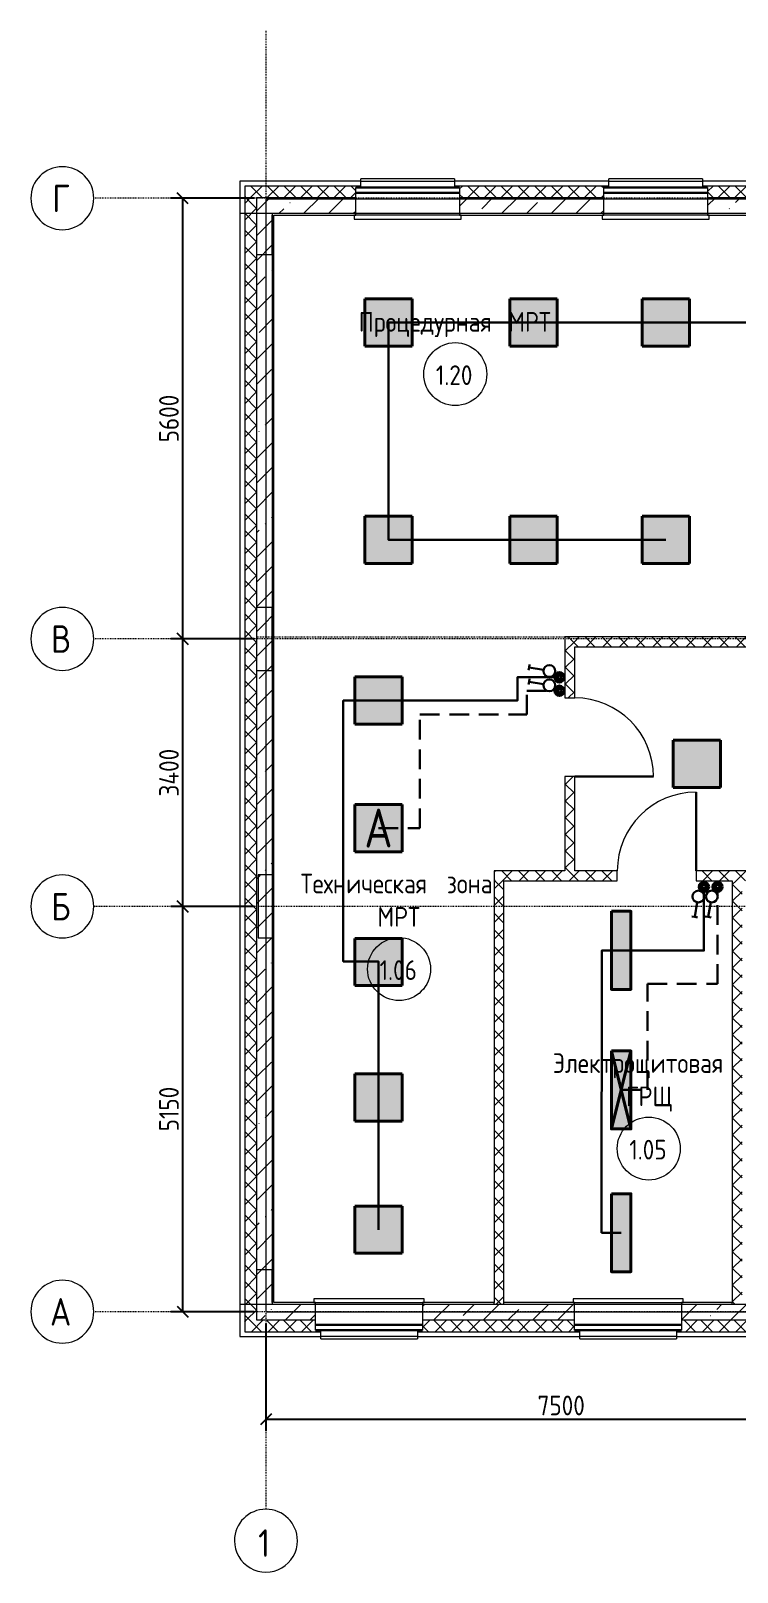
# Model space of a CAD drawing. Header units: millimetres. Extents: x -174154 to -170572, y -111302 to -109817.
# Drawn here: x -174153.5 to -174063.8, y -110327.1 to -110131.2 of the extents above; entities that cross this region are included whole.
import ezdxf

# ---------------------------------------------------------------- set-up
doc = ezdxf.new("R2010")
doc.units = ezdxf.units.MM
for name, pattern in [('ACAD_ISO02W100', [15, 12, -3]), ('ADSK_Линия сетки', [21, 12, -3, 3, -3]), ('ADSK_Штрих_ш3 п1_5', [4.5, 3, -1.5]), ('штриховая', [0.75, 0.5, -0.25])]:
    doc.linetypes.add(name, pattern=pattern)
doc.layers.get('Defpoints').update_dxf_attribs({"color": 70})
for name, color, linetype, lineweight in [('!FRLS', 20, 'штриховая', 30), ('!LS', 3, 'Continuous', 30), ('!Освещение', 190, 'Continuous', 40), ('!Подложка', 252, 'ACAD_ISO02W100', 25), ('Двери', 7, 'Continuous', 18), ('Колонны', 7, 'Continuous', 18), ('Марки помещений', 7, 'Continuous', 18), ('Окна', 7, 'Continuous', 18), ('Оси', 7, 'Continuous', 9), ('Остекление', 7, 'Continuous', 30), ('Отлив', 7, 'Continuous', 18), ('Панель', 7, 'Continuous', 18), ('Перекрытия', 7, 'Continuous', 18), ('Подоконник_Верхний брус', 7, 'Continuous', 18), ('Размеры', 7, 'Continuous', 9), ('Стены', 7, 'Continuous', 18), ('Стены разрез', 7, 'Continuous', 40), ('Стены штриховка', 7, 'Continuous', 18), ('Электрика', 7, 'Continuous', 40)]:
    doc.layers.add(name, color=color, linetype=linetype, lineweight=lineweight)
doc.layers.add('!Выключатели', color=200, linetype='Continuous')
doc.layers.add('_Разделитель помещений_', color=4, linetype='ADSK_Штрих_ш3 п1_5', lineweight=40, true_color=0x00ffff)
doc.styles.add('GOST Common', font='GOST Common.ttf', dxfattribs={"width": 0.9, "height": 250})
doc.styles.add('GOST Common_1', font='GOST Common.ttf', dxfattribs={"width": 0.9, "height": 350})
doc.styles.get("Standard").update_dxf_attribs({"font": 'GOST_A.TTF'})
doc.dimstyles.new('ADSK_Проверочный', dxfattribs={"dimscale": 304.8, "dimtxt": 251.428749, "dimasz": 0.463911, "dimexe": 0.492126, "dimexo": 0.492126, "dimgap": 0.164042, "dimtad": 1, "dimdec": 0, "dimdsep": 46, "dimtxsty": 'GOST Common', "dimblk1": 'OBLIQUE', "dimblk2": 'OBLIQUE', "dimsah": 1, "dimcen": 0.09, "dimazin": 0, "dimtfac": 1, "dimtdec": 4, "dimtix": 1, "dimtmove": 0, "dimatfit": 3, "dimfxl": 1, "dimtvp": 1, "dimtolj": 1, "dimtzin": 0, "dimarcsym": 2})
pattern_1 = [(45, (30280, 12305), (-106.066, 106.066), []), (135, (30280, 12305), (-106.066, -106.066), [])]
pattern_2 = [(45, (30280, 12305), (-314.309, 314.309), []), (45, (30594.3, 12305), (-314.309, 314.309), [555.625, -111.125, 3.353, -107.772])]
pattern_3 = [(45, (30280, 12305), (-314.309, 314.309), []), (45, (30594.3, 12305), (-314.309, 314.309), [222.25, -111.125])]

# ---------------------------------------------------------------- blocks, each defined once
blk = doc.blocks.new('*U225')
at = {"layer": 'Электрика', "true_color": 0xffffff}
h = blk.add_hatch(color=7, dxfattribs=at)
h.dxf.hatch_style = 1
h.paths.add_polyline_path([(3.025, 3.025), (3.025, -3.025), (-3.025, -3.025), (-3.025, 3.025)])
at = {"layer": 'Электрика', "color": 5}
for p, q in [((-3.025, -3.025), (-3.025, 3.025)), ((-3.025, 3.025), (3.025, 3.025)), ((3.025, 3.025), (3.025, -3.025)), ((-3.025, -3.025), (3.025, -3.025))]:
    blk.add_line(p, q, dxfattribs=at)
blk = doc.blocks.new('*U229')
at = {"layer": 'Электрика', "true_color": 0xffffff}
h = blk.add_hatch(color=7, dxfattribs=at)
h.dxf.hatch_style = 1
h.paths.add_polyline_path([(3.025, 3.025), (3.025, -3.025), (-3.025, -3.025), (-3.025, 3.025)])
at = {"layer": 'Электрика', "color": 1}
for p, q in [((-3.025, -3.025), (-3.025, 3.025)), ((-3.025, 3.025), (3.025, 3.025)), ((3.025, 3.025), (3.025, -3.025)), ((-3.025, -3.025), (3.025, -3.025))]:
    blk.add_line(p, q, dxfattribs=at)
at = {"layer": 'Электрика', "color": 1, "insert": (0, 0), "char_height": 5, "width": 6.05, "attachment_point": 5}
blk.add_mtext('А', dxfattribs=at)
blk = doc.blocks.new('*U237')
at = {"layer": 'Электрика', "lineweight": 60, "ltscale": 5, "true_color": 0xffffff}
h = blk.add_hatch(color=7, dxfattribs=at)
h.dxf.hatch_style = 1
h.paths.add_polyline_path([(-1.25, 5), (-1.25, -5), (1.25, -5), (1.25, 5)])
at = {"layer": 'Электрика', "color": 5}
blk.add_lwpolyline([(-1.25, 5), (-1.25, -5), (1.25, -5), (1.25, 5)], close=True, dxfattribs=at)
blk = doc.blocks.new('*U238')
at = {"layer": 'Электрика', "lineweight": 60, "ltscale": 5, "true_color": 0xffffff}
h = blk.add_hatch(color=7, dxfattribs=at)
h.dxf.hatch_style = 1
h.paths.add_polyline_path([(-1.25, 5), (-1.25, -5), (1.25, -5), (1.25, 5)])
at = {"layer": 'Электрика', "color": 1}
for p, q in [((-1.25, 5), (1.25, -5)), ((1.25, 5), (-1.25, -5))]:
    blk.add_line(p, q, dxfattribs=at)
blk.add_lwpolyline([(-1.25, 5), (-1.25, -5), (1.25, -5), (1.25, 5)], close=True, dxfattribs=at)
blk = doc.blocks.new('*U245')
at = {"color": 0, "linetype": 'ByBlock', "lineweight": -2}
for points in [[(0.34, -0.94), (1.2, -3.29)], [(0.73, -3.46), (1.2, -3.29)], [(1.2, -3.29), (1.67, -3.12)]]:
    blk.add_lwpolyline(points, dxfattribs=at)
blk.add_circle((0, 0), 1, dxfattribs=at)
blk = doc.blocks.new('AC_Дверь_Однопольная_ДеревяннаяНаружная_ГОСТ24698-81 - 960х2080h ГЛ-799321-В_АР_ПЭ_01 Этаж')
at = {"layer": 'Панель', "lineweight": 30}
blk.add_line((500, 62.5), (500, 1062.5), dxfattribs=at)
at = {"layer": 'Панель'}
blk.add_arc((500, 62.5), 1000, 90, 180, dxfattribs=at)
blk = doc.blocks.new('AC_Дверь_Однопольная_ДеревяннаяНаружная_ГОСТ24698-81 - 960х2080h ГЛ-799317-В_АР_ПЭ_01 Этаж')
at = {"layer": 'Панель', "lineweight": 30}
blk.add_line((500, 62.5), (500, 1062.5), dxfattribs=at)
at = {"layer": 'Панель'}
blk.add_arc((500, 62.5), 1000, 90, 180, dxfattribs=at)
blk = doc.blocks.new('B2B_Окно_1створка - 1320х1460h-729009-В_АР_ПЭ_01 Этаж')
at = {"layer": 'Остекление'}
for p, q in [((-680, 135), (680, 135)), ((-680, 65), (680, 65))]:
    blk.add_line(p, q, dxfattribs=at)
blk = doc.blocks.new('В2В_Подоконник_ПВХ - ПВХ-717279-В_АР_ПЭ_01 Этаж')
at = {"layer": 'Подоконник_Верхний брус'}
for p, q in [((-680, -280), (-680, 0)), ((-680, 0), (680, 0)), ((680, 0), (680, -280)), ((-680, -280), (-700, -280)), ((-700, -280), (-700, -330)), ((-700, -330), (700, -330)), ((700, -280), (680, -280)), ((700, -330), (700, -280))]:
    blk.add_line(p, q, dxfattribs=at)
blk = doc.blocks.new('B2B_Отлив - Отлив_металлический-717280-В_АР_ПЭ_01 Этаж')
at = {"layer": 'Отлив'}
for p, q in [((-615, 1), (-615, 110)), ((615, 110), (-615, 110)), ((-615, 0), (-615, 1)), ((-615, 1), (615, 1)), ((-615, 1), (615, 1)), ((-615, 0), (615, 0)), ((615, 110), (615, 1)), ((615, 1), (615, 0))]:
    blk.add_line(p, q, dxfattribs=at)
blk = doc.blocks.new('B2B_Окно_1створка - 1280х2060h-715729-В_АР_ПЭ_01 Этаж')
at = {"layer": 'Остекление'}
for p, q in [((-660, 135), (660, 135)), ((-660, 70), (660, 70))]:
    blk.add_line(p, q, dxfattribs=at)
blk = doc.blocks.new('В2В_Подоконник_ПВХ - ПВХ-666027-В_АР_ПЭ_01 Этаж')
at = {"layer": 'Подоконник_Верхний брус'}
for p, q in [((-660, -285), (-660, 0)), ((-660, 0), (660, 0)), ((660, 0), (660, -285)), ((-660, -285), (-680, -285)), ((-680, -285), (-680, -335)), ((-680, -335), (680, -335)), ((680, -285), (660, -285)), ((680, -335), (680, -285))]:
    blk.add_line(p, q, dxfattribs=at)
blk = doc.blocks.new('B2B_Отлив - Отлив_металлический-622779-В_АР_ПЭ_01 Этаж')
at = {"layer": 'Отлив'}
for p, q in [((-595, 1), (-595, 110)), ((595, 110), (-595, 110)), ((-595, 0), (-595, 1)), ((-595, 1), (595, 1)), ((-595, 1), (595, 1)), ((-595, 0), (595, 0)), ((595, 110), (595, 1)), ((595, 1), (595, 0))]:
    blk.add_line(p, q, dxfattribs=at)
blk = doc.blocks.new('Ось сетки - D8-4846-В_АР_ПЭ_01 Этаж')
at = {"layer": 'Оси', "lineweight": 18}
for start, end in [(360, 180), (180, 360)]:
    blk.add_arc((0, 0), 4, start, end, dxfattribs=at)
blk = doc.blocks.new('ADSK_Марка_Помещение_2_ГОСТ21-501-2011 - Имя и Категория-86712-В_АР_ПЭ_01 Этаж')
at = {"layer": 'Марки помещений'}
blk.add_circle((0, 0), 4, dxfattribs=at)
blk = doc.blocks.new('_Oblique')
at = {"color": 0, "linetype": 'ByBlock', "lineweight": -2}
blk.add_line((-0.5, -0.5), (0.5, 0.5), dxfattribs=at)
blk = doc.blocks.new('*D484')
at = {"layer": 'Defpoints', "color": 0, "transparency": 16777216}
for p in [(330, 315), (7830, 315), (7830, -1052)]:
    blk.add_point(p, dxfattribs=at)
at = {"layer": 'Размеры', "color": 0, "lineweight": -2, "transparency": 16777216}
for p, q in [((330, 165), (330, -1202)), ((7830, 165), (7830, -1202)), ((330, -1052), (7830, -1052))]:
    blk.add_line(p, q, dxfattribs=at)
at = {"layer": 'Размеры', "color": 0, "lineweight": -2, "transparency": 16777216, "xscale": 141.4, "yscale": 141.4, "zscale": 141.4, "rotation": 180}
blk.add_blockref('_Oblique', (330, -1052), dxfattribs=at)
at = {"layer": 'Размеры', "color": 0, "lineweight": -2, "transparency": 16777216, "xscale": 141.4, "yscale": 141.4, "zscale": 141.4}
blk.add_blockref('_Oblique', (7830, -1052), dxfattribs=at)
at = {"layer": 'Размеры', "color": 0, "transparency": 16777216, "insert": (4080, -877), "char_height": 250, "width": 756.84, "attachment_point": 5, "style": 'GOST Common'}
blk.add_mtext('\\A1;7500', dxfattribs=at)
blk = doc.blocks.new('*D487')
at = {"layer": 'Defpoints', "color": 0, "transparency": 16777216}
for p in [(-727, 5465), (330, 5465), (330, 315)]:
    blk.add_point(p, dxfattribs=at)
at = {"layer": 'Размеры', "color": 0, "lineweight": -2, "transparency": 16777216}
for p, q in [((180, 5465), (-877, 5465)), ((-727, 315), (-727, 5465)), ((180, 315), (-877, 315))]:
    blk.add_line(p, q, dxfattribs=at)
at = {"layer": 'Размеры', "color": 0, "lineweight": -2, "transparency": 16777216, "xscale": 141.4, "yscale": 141.4, "zscale": 141.4}
for p, rotation in [((-727, 5465), 90), ((-727, 315), 270)]:
    blk.add_blockref('_Oblique', p, dxfattribs=dict(at, rotation=rotation))
at = {"layer": 'Размеры', "color": 0, "transparency": 16777216, "insert": (-902, 2890), "char_height": 250, "width": 700.59, "attachment_point": 5, "rotation": 90, "style": 'GOST Common'}
blk.add_mtext('\\A1;5150', dxfattribs=at)
blk = doc.blocks.new('*D491')
at = {"layer": 'Defpoints', "color": 0, "transparency": 16777216}
for p in [(-727, 8865), (330, 8865), (0, 5465)]:
    blk.add_point(p, dxfattribs=at)
at = {"layer": 'Размеры', "color": 0, "lineweight": -2, "transparency": 16777216}
for p, q in [((180, 8865), (-877, 8865)), ((-727, 5465), (-727, 8865)), ((-150, 5465), (-877, 5465))]:
    blk.add_line(p, q, dxfattribs=at)
at = {"layer": 'Размеры', "color": 0, "lineweight": -2, "transparency": 16777216, "xscale": 141.4, "yscale": 141.4, "zscale": 141.4}
for p, rotation in [((-727, 8865), 90), ((-727, 5465), 270)]:
    blk.add_blockref('_Oblique', p, dxfattribs=dict(at, rotation=rotation))
at = {"layer": 'Размеры', "color": 0, "transparency": 16777216, "insert": (-902, 7165), "char_height": 250, "width": 782.41, "attachment_point": 5, "rotation": 90, "style": 'GOST Common'}
blk.add_mtext('\\A1;3400', dxfattribs=at)
blk = doc.blocks.new('*D492')
at = {"layer": 'Defpoints', "color": 0, "transparency": 16777216}
for p in [(-727, 14465), (330, 14465), (330, 8865)]:
    blk.add_point(p, dxfattribs=at)
at = {"layer": 'Размеры', "color": 0, "lineweight": -2, "transparency": 16777216}
for p, q in [((180, 14465), (-877, 14465)), ((-727, 8865), (-727, 14465)), ((180, 8865), (-877, 8865))]:
    blk.add_line(p, q, dxfattribs=at)
at = {"layer": 'Размеры', "color": 0, "lineweight": -2, "transparency": 16777216, "xscale": 141.4, "yscale": 141.4, "zscale": 141.4}
for p, rotation in [((-727, 14465), 90), ((-727, 8865), 270)]:
    blk.add_blockref('_Oblique', p, dxfattribs=dict(at, rotation=rotation))
at = {"layer": 'Размеры', "color": 0, "transparency": 16777216, "insert": (-902, 11665), "char_height": 250, "width": 756.84, "attachment_point": 5, "rotation": 90, "style": 'GOST Common'}
blk.add_mtext('\\A1;5600', dxfattribs=at)
blk = doc.blocks.new('Расп.кор.')
at = {"layer": 'Электрика', "lineweight": 40}
for radius in [0.605, 0.303]:
    blk.add_circle((0, 0), radius, dxfattribs=at)
blk = doc.blocks.new('A$Cb2ab8b70')
at = {"layer": 'Колонны', "lineweight": 20, "true_color": 0x636466}
h = blk.add_hatch(dxfattribs=at)
h.set_pattern_fill('FP_3', color=251, style=0, pattern_type=2)
h.set_pattern_definition(pattern_3)
h.paths.add_polyline_path([(210, 8465), (410, 8465), (410, 9265), (210, 9265), (210, 9239.7)])
at = {"layer": 'Стены', "lineweight": 20, "true_color": 0x636466}
h = blk.add_hatch(dxfattribs=at)
h.set_pattern_fill('FP_3', color=251, style=0, pattern_type=2)
h.set_pattern_definition(pattern_3)
h.paths.add_polyline_path([(230, 5065), (430, 5065), (430, 5865), (230, 5865)])
at = {"layer": 'Стены разрез', "lineweight": 20, "true_color": 0x636466}
h = blk.add_hatch(dxfattribs=at)
h.set_pattern_fill('FP_1', color=251, style=0, pattern_type=2)
h.set_pattern_definition(pattern_1)
h.paths.add_polyline_path([(14910, 14470), (14910, 14620), (11550, 14620), (11550, 14600), (11615, 14600), (11615, 14470), (14524.8, 14470)])
h.paths.add_polyline_path([(10295, 14470), (10295, 14600), (10360, 14600), (10360, 14620), (5875, 14620), (5875, 14600), (5940, 14600), (5940, 14470), (6854.1, 14470)])
h.paths.add_polyline_path([(4620, 14470), (4620, 14600), (4685, 14600), (4685, 14620), (2725, 14620), (2725, 14600), (2790, 14600), (2790, 14470), (3018.8, 14470)])
h.paths.add_polyline_path([(1470, 14470), (1470, 14600), (1535, 14600), (1535, 14620), (60, 14620), (60, 14470), (210, 14470)])
h = blk.add_hatch(dxfattribs=at)
h.set_pattern_fill('FP_1', color=251, style=0, pattern_type=2)
h.set_pattern_definition(pattern_1)
h.paths.add_polyline_path([(210, 210), (210, 14470), (60, 14470), (60, 210)])
h = blk.add_hatch(dxfattribs=at)
h.set_pattern_fill('FP_4', color=251, style=0, pattern_type=2)
h.set_pattern_definition(pattern_2)
h.paths.add_polyline_path([(14910, 14270), (14910, 14470), (11615, 14470), (11615, 14270), (14524.8, 14270)])
h.paths.add_polyline_path([(10295, 14270), (10295, 14470), (5940, 14470), (5940, 14270), (8380, 14270)])
h.paths.add_polyline_path([(2790, 14270), (4620, 14270), (4620, 14470), (2790, 14470)])
h.paths.add_polyline_path([(410, 14270), (1470, 14270), (1470, 14470), (210, 14470), (210, 14270)])
h = blk.add_hatch(dxfattribs=at)
h.set_pattern_fill('FP_4', color=251, style=0, pattern_type=2)
h.set_pattern_definition(pattern_2)
h.paths.add_polyline_path([(410, 410), (410, 14270), (210, 14270), (210, 410)])
h = blk.add_hatch(dxfattribs=at)
h.set_pattern_fill('FP_1', color=251, style=0, pattern_type=2)
h.set_pattern_definition(pattern_1)
h.paths.add_polyline_path([(4127.5, 5917.5), (4252.5, 5917.5), (4252.5, 7115), (4127.5, 7115)])
h.paths.add_polyline_path([(4252.5, 8115), (4252.5, 8890), (4127.5, 8890), (4127.5, 8115)])
h = blk.add_hatch(dxfattribs=at)
h.set_pattern_fill('FP_1', color=251, style=0, pattern_type=2)
h.set_pattern_definition(pattern_1)
h.paths.add_polyline_path([(14930, 8765), (14930, 8890), (11980, 8890), (11980, 8765), (14524.8, 8765)])
h.paths.add_polyline_path([(9877.5, 8765), (10680, 8765), (10680, 8890), (4252.5, 8890), (4252.5, 8765), (8771.8, 8765)])
h = blk.add_hatch(dxfattribs=at)
h.set_pattern_fill('FP_1', color=251, style=0, pattern_type=2)
h.set_pattern_definition(pattern_1)
h.paths.add_polyline_path([(14930, 5792.5), (15045, 5792.5), (15045, 5917.5), (14208.7, 5917.5), (14208.7, 5792.5), (14680, 5792.5)])
h.paths.add_polyline_path([(7730, 5792.5), (12208.7, 5792.5), (12208.7, 5917.5), (7437.5, 5917.5), (7437.5, 5792.5)])
h.paths.add_polyline_path([(4792.5, 5792.5), (4792.5, 5917.5), (3227.5, 5917.5), (3227.5, 5792.5), (3352.5, 5792.5)])
h.paths.add_polyline_path([(6437.5, 5792.5), (6437.5, 5917.5), (5792.5, 5917.5), (5792.5, 5792.5), (6377.5, 5792.5)])
h = blk.add_hatch(dxfattribs=at)
h.set_pattern_fill('FP_1', color=251, style=0, pattern_type=2)
h.set_pattern_definition(pattern_1)
h.paths.add_polyline_path([(3227.5, 410), (3352.5, 410), (3352.5, 5792.5), (3227.5, 5792.5), (3227.5, 430)])
h = blk.add_hatch(dxfattribs=at)
h.set_pattern_fill('FP_1', color=251, style=0, pattern_type=2)
h.set_pattern_definition(pattern_1)
h.paths.add_polyline_path([(6252.5, 410), (6377.5, 410), (6377.5, 5792.5), (6252.5, 5792.5), (6252.5, 430)])
h = blk.add_hatch(dxfattribs=at)
h.set_pattern_fill('FP_4', color=251, style=0, pattern_type=2)
h.set_pattern_definition(pattern_2)
h.paths.add_polyline_path([(15025, 210), (15025, 410), (10985, 410), (10985, 210), (15004.2, 210)])
h.paths.add_polyline_path([(9625, 210), (9625, 410), (5610, 410), (5610, 210), (6854.1, 210)])
h.paths.add_polyline_path([(2320, 210), (4250, 210), (4250, 410), (2320, 410)])
h.paths.add_polyline_path([(960, 210), (960, 410), (210, 410), (210, 210)])
h = blk.add_hatch(dxfattribs=at)
h.set_pattern_fill('FP_1', color=251, style=0, pattern_type=2)
h.set_pattern_definition(pattern_1)
h.paths.add_polyline_path([(14815, 60), (14875, 60), (14875, 210), (10985, 210), (10985, 80), (10920, 80), (10920, 60), (14524.8, 60)])
h.paths.add_polyline_path([(9690, 60), (9690, 80), (9625, 80), (9625, 210), (5610, 210), (5610, 80), (5545, 80), (5545, 60), (6854.1, 60)])
h.paths.add_polyline_path([(3018.8, 60), (4315, 60), (4315, 80), (4250, 80), (4250, 210), (2320, 210), (2320, 80), (2255, 80), (2255, 60)])
h.paths.add_polyline_path([(60, 60), (1025, 60), (1025, 80), (960, 80), (960, 210), (60, 210)])
at = {"layer": '_Разделитель помещений_', "color": 251, "lineweight": 20, "true_color": 0x636466}
blk.add_line((215, 8890), (4190, 8890), dxfattribs=at)
at = {"layer": 'Колонны', "color": 251, "lineweight": 20, "true_color": 0x636466}
for p, q in [((410, 9265), (210, 9265)), ((210, 9265), (210, 8465)), ((410, 8465), (410, 9265)), ((210, 8465), (410, 8465))]:
    blk.add_line(p, q, dxfattribs=at)
at = {"layer": 'Оси', "linetype": 'ADSK_Линия сетки'}
for p, q in [((330, 16592.9), (330, -2195)), ((32780, 14465), (-1856.4, 14465)), ((32780, 8865), (-1856.4, 8865)), ((32579.7, 5465), (-1856.4, 5465)), ((32780, 315), (-1856.4, 315))]:
    blk.add_line(p, q, dxfattribs=at)
at = {"layer": 'Перекрытия', "color": 251, "lineweight": 20, "true_color": 0x636466}
for p, q in [((30230, 14455), (330, 14455)), ((330, 14455), (330, 315)), ((330, 315), (30230, 315))]:
    blk.add_line(p, q, dxfattribs=at)
at = {"layer": 'Стены', "color": 251, "lineweight": 20, "true_color": 0x636466}
for p, q in [((1535, 14680), (2725, 14680)), ((4685, 14680), (5875, 14680)), ((14910, 14270), (0, 14270)), ((2790, 14250), (1470, 14250)), ((5940, 14250), (4620, 14250)), ((0, 410), (30110, 410)), ((960, 430), (2320, 430)), ((4250, 430), (5610, 430)), ((2255, 0), (1025, 0)), ((5545, 0), (4315, 0))]:
    blk.add_line(p, q, dxfattribs=at)
at = {"layer": 'Стены разрез', "color": 251, "lineweight": 20, "true_color": 0x636466}
for p, q in [((1535, 14680), (0, 14680)), ((0, 14680), (0, 0)), ((1470, 14250), (1470, 14600)), ((1470, 14600), (1535, 14600)), ((1535, 14600), (1535, 14680)), ((4685, 14680), (2725, 14680)), ((2725, 14680), (2725, 14600)), ((2725, 14600), (2790, 14600)), ((2790, 14600), (2790, 14250)), ((4620, 14250), (4620, 14600)), ((4620, 14600), (4685, 14600)), ((4685, 14600), (4685, 14680)), ((10360, 14680), (5875, 14680)), ((5875, 14680), (5875, 14600)), ((5875, 14600), (5940, 14600)), ((5940, 14600), (5940, 14250)), ((210, 14250), (210, 13750)), ((410, 13750), (410, 14250)), ((430, 14250), (1470, 14250)), ((430, 430), (430, 14250)), ((2790, 14250), (4620, 14250)), ((5940, 14250), (8255, 14250)), ((210, 13750), (410, 13750)), ((8255, 8890), (4127.5, 8890)), ((4127.5, 8890), (4127.5, 8115)), ((4252.5, 8765), (8267.5, 8765)), ((4252.5, 8115), (4252.5, 8765)), ((4127.5, 8115), (4252.5, 8115)), ((4252.5, 7115), (4127.5, 7115)), ((4127.5, 7115), (4127.5, 5917.5)), ((4252.5, 5917.5), (4252.5, 7115)), ((4127.5, 5917.5), (3227.5, 5917.5)), ((3227.5, 5917.5), (3227.5, 430)), ((4792.5, 5917.5), (4252.5, 5917.5)), ((4792.5, 5792.5), (4792.5, 5917.5)), ((6437.5, 5917.5), (5792.5, 5917.5)), ((5792.5, 5917.5), (5792.5, 5792.5)), ((430, 5865), (230, 5865)), ((230, 5865), (230, 5065)), ((430, 5065), (430, 5865)), ((3352.5, 5792.5), (4792.5, 5792.5)), ((3352.5, 430), (3352.5, 5792.5)), ((5792.5, 5792.5), (6252.5, 5792.5)), ((6252.5, 5792.5), (6252.5, 430)), ((230, 5065), (430, 5065)), ((410, 845), (210, 845)), ((210, 845), (210, 430)), ((410, 430), (410, 845)), ((960, 430), (430, 430)), ((960, 80), (960, 430)), ((3227.5, 430), (2320, 430)), ((2320, 430), (2320, 80)), ((4250, 430), (3352.5, 430)), ((4250, 80), (4250, 430)), ((6252.5, 430), (5610, 430)), ((5610, 430), (5610, 80)), ((0, 0), (1025, 0)), ((1025, 80), (960, 80)), ((1025, 0), (1025, 80)), ((2320, 80), (2255, 80)), ((2255, 80), (2255, 0)), ((4315, 80), (4250, 80)), ((4315, 0), (4315, 80)), ((5610, 80), (5545, 80)), ((5545, 80), (5545, 0)), ((2255, 0), (4315, 0)), ((5545, 0), (9690, 0))]:
    blk.add_line(p, q, dxfattribs=at)
at = {"layer": 'Стены штриховка', "color": 251, "lineweight": 20, "true_color": 0x636466}
for p, q in [((1535, 14620), (60, 14620)), ((60, 14620), (60, 60)), ((4685, 14620), (2725, 14620)), ((10360, 14620), (5875, 14620)), ((1470, 14470), (210, 14470)), ((210, 14470), (210, 210)), ((4620, 14470), (2790, 14470)), ((10295, 14470), (5940, 14470)), ((410, 14270), (410, 410)), ((3227.5, 410), (3227.5, 430)), ((3352.5, 410), (3352.5, 430)), ((6252.5, 410), (6252.5, 430)), ((210, 210), (960, 210)), ((2320, 210), (4250, 210)), ((5610, 210), (9625, 210)), ((60, 60), (1025, 60)), ((2255, 60), (4315, 60)), ((5545, 60), (9690, 60))]:
    blk.add_line(p, q, dxfattribs=at)
at = {"layer": 'Двери', "color": 251, "lineweight": 20, "true_color": 0x636466, "rotation": 269.9999999999999}
blk.add_blockref('AC_Дверь_Однопольная_ДеревяннаяНаружная_ГОСТ24698-81 - 960х2080h ГЛ-799317-В_АР_ПЭ_01 Этаж', (4190, 7615), dxfattribs=at)
at = {"layer": 'Двери', "color": 251, "lineweight": 20, "true_color": 0x636466}
blk.add_blockref('AC_Дверь_Однопольная_ДеревяннаяНаружная_ГОСТ24698-81 - 960х2080h ГЛ-799321-В_АР_ПЭ_01 Этаж', (5292.5, 5855), dxfattribs=at)
at = {"layer": 'Марки помещений', "color": 251, "lineweight": 20, "true_color": 0x636466, "xscale": 99.99999999999993, "yscale": 99.99999999999993, "zscale": 99.99999999999993}
for p in [(2735, 12230), (2020.4, 4669.2), (5191.6, 2387.7)]:
    blk.add_blockref('ADSK_Марка_Помещение_2_ГОСТ21-501-2011 - Имя и Категория-86712-В_АР_ПЭ_01 Этаж', p, dxfattribs=at)
at = {"layer": 'Окна', "color": 251, "lineweight": 20, "true_color": 0x636466}
for name, p in [('B2B_Отлив - Отлив_металлический-622779-В_АР_ПЭ_01 Этаж', (2130, 14600)), ('B2B_Отлив - Отлив_металлический-622779-В_АР_ПЭ_01 Этаж', (5280, 14600)), ('В2В_Подоконник_ПВХ - ПВХ-666027-В_АР_ПЭ_01 Этаж', (2130, 14535)), ('B2B_Окно_1створка - 1280х2060h-715729-В_АР_ПЭ_01 Этаж', (2130, 14465)), ('В2В_Подоконник_ПВХ - ПВХ-666027-В_АР_ПЭ_01 Этаж', (5280, 14535)), ('B2B_Окно_1створка - 1280х2060h-715729-В_АР_ПЭ_01 Этаж', (5280, 14465))]:
    blk.add_blockref(name, p, dxfattribs=at)
at = {"layer": 'Окна', "color": 251, "lineweight": 20, "true_color": 0x636466, "rotation": 180}
for name, p in [('В2В_Подоконник_ПВХ - ПВХ-717279-В_АР_ПЭ_01 Этаж', (1640, 150)), ('В2В_Подоконник_ПВХ - ПВХ-717279-В_АР_ПЭ_01 Этаж', (4930, 150)), ('B2B_Окно_1створка - 1320х1460h-729009-В_АР_ПЭ_01 Этаж', (1640, 215)), ('B2B_Отлив - Отлив_металлический-717280-В_АР_ПЭ_01 Этаж', (1640, 80)), ('B2B_Окно_1створка - 1320х1460h-729009-В_АР_ПЭ_01 Этаж', (4930, 215)), ('B2B_Отлив - Отлив_металлический-717280-В_АР_ПЭ_01 Этаж', (4930, 80))]:
    blk.add_blockref(name, p, dxfattribs=at)
at = {"layer": 'Оси', "lineweight": 18, "xscale": 99.99999999999993, "yscale": 99.99999999999993, "zscale": 99.99999999999993}
for p, rotation in [((-2256.4, 14465), 89.99999999999982), ((-2256.4, 8865), 89.99999999999982), ((-2256.4, 5465), 89.99999999999982), ((-2256.4, 315), 89.99999999999982), ((330, -2595), 180)]:
    blk.add_blockref('Ось сетки - D8-4846-В_АР_ПЭ_01 Этаж', p, dxfattribs=dict(at, rotation=rotation))
at = {"layer": 'Марки помещений', "color": 251, "lineweight": 20, "true_color": 0x636466, "char_height": 250, "attachment_point": 1, "style": 'GOST Common'}
for s, insert, width in [('Процедурная', (1509, 13018.7), 2207.847), ('МРТ', (3408.1, 13018.7), 678.228), ('1.20', (2488.2, 12341.4), 606.076), ('Техническая', (770.2, 5880.8), 2157.341), ('зона', (2627.5, 5880.8), 786.455), ('МРТ', (1746.5, 5457.5), 678.228), ('1.06', (1773.7, 4780.6), 606.076), ('Электрощитовая', (3974.1, 3599.4), 2958.227), ('ГРЩ', (4902.8, 3176.1), 714.304), ('1.05', (4944.8, 2499.1), 606.076)]:
    blk.add_mtext(s, dxfattribs=dict(at, insert=insert, width=width))
at = {"layer": 'Оси', "char_height": 350, "attachment_point": 1, "style": 'GOST Common_1'}
for s, insert, width in [('\\fGOST Common|b0|i0|c204|p34|;\\W.9;Г', (-2383.5, 14638.2), 274.177), ('\\fGOST Common|b0|i0|c204|p34|;\\W.9;В', (-2398.4, 9038.2), 310.253), ('\\fGOST Common|b0|i0|c204|p34|;\\W.9;Б', (-2398.4, 5638.2), 310.253), ('\\fGOST Common|b0|i0|c204|p34|;\\W.9;А', (-2413.2, 488.2), 346.329), ('\\fGOST Common|b0|i0|c204|p34|;\\W.9;1', (231.1, -2451.1), 187.595)]:
    blk.add_mtext(s, dxfattribs=dict(at, insert=insert, width=width))
at = {"layer": 'Размеры'}
for base, p1, p2, override, picture, middle in [((-727.1, 14465), (330, 8865), (330, 14465), {"dimpost": '<>', "dimfxl": 5600}, '*D492', (-902.1, 11665)), ((-727.1, 8865), (0, 5465), (330, 8865), {"dimpost": '<>', "dimfxl": 3415.977166}, '*D491', (-902.1, 7165)), ((-727.1, 5465), (330, 315), (330, 5465), {"dimpost": '<>', "dimfxl": 5150}, '*D487', (-902.1, 2890))]:
    dim = blk.add_linear_dim(base=base, p1=p1, p2=p2, angle=90, dimstyle='ADSK_Проверочный', override=override, dxfattribs=at)
    dim.commit()
    dim.dimension.update_dxf_attribs({"geometry": picture, "text_midpoint": middle})
dim = blk.add_linear_dim(base=(7830, -1051.8), p1=(330, 315), p2=(7830, 315), dimstyle='ADSK_Проверочный', override={"dimpost": '<>', "dimfxl": 7500.000127}, dxfattribs=at)
dim.commit()
dim.dimension.update_dxf_attribs({"geometry": '*D484', "text_midpoint": (4080, -876.8)})

msp = doc.modelspace()

# ---------------------------------------------------------------- linework, layer by layer
at = {"layer": '!FRLS', "ltscale": 5}
for points in [[(-174109.36, -110232.52), (-174104.1, -110232.52), (-174104.1, -110218.08), (-174090.52, -110218.08), (-174090.52, -110215.06), (-174086.37, -110215.07)], [(-174078.53, -110265.79), (-174075.2, -110265.79), (-174075.2, -110252.32), (-174066.29, -110252.32), (-174066.29, -110240)]]:
    msp.add_lwpolyline(points, dxfattribs=at)
at = {"layer": '!LS', "ltscale": 10}
msp.add_lwpolyline([(-174072.86, -110195.89), (-174108.1, -110195.89), (-174108.1, -110168.28), (-174055.67, -110168.28)], dxfattribs=at)
at = {"layer": '!LS', "ltscale": 5}
for points in [[(-174086.37, -110213.36), (-174091.71, -110213.36), (-174091.71, -110216.31), (-174109.36, -110216.31), (-174113.83, -110216.31), (-174113.83, -110249.46), (-174109.36, -110249.46), (-174109.36, -110283.56)], [(-174068.02, -110239.98), (-174068.02, -110248.08), (-174081, -110248.08), (-174081.01, -110283.95)], [(-174081.01, -110283.95), (-174078.53, -110283.95)]]:
    msp.add_lwpolyline(points, dxfattribs=at)

# ---------------------------------------------------------------- block references
at = {"layer": '!Выключатели', "lineweight": 30, "xscale": 0.7500000000000001, "yscale": 0.7500000000000001, "zscale": 0.7500000000000001}
for p, rotation in [((-174087.65, -110212.56), 239.8735010370157), ((-174068.73, -110241.22), 329.8735010370157)]:
    msp.add_blockref('*U245', p, dxfattribs=dict(at, rotation=rotation))
at = {"layer": '!Выключатели', "color": 1, "lineweight": 30, "xscale": 0.7500000000000001, "yscale": 0.7500000000000001, "zscale": 0.7500000000000001}
for p, rotation in [((-174087.65, -110214.38), 239.8735010370157), ((-174067.02, -110241.22), 329.8735010370157)]:
    msp.add_blockref('*U245', p, dxfattribs=dict(at, rotation=rotation))
at = {"layer": '!Освещение', "color": 18, "lineweight": 9, "true_color": 0x000000, "xscale": 0.9917355371882407, "yscale": 0.9917355371882407, "zscale": 0.9917355371882407, "rotation": 270}
for p in [(-174108.1, -110168.28), (-174089.68, -110168.28), (-174072.86, -110168.28), (-174108.1, -110195.89), (-174089.68, -110195.89), (-174072.86, -110195.89), (-174109.36, -110216.31), (-174068.91, -110224.36), (-174109.36, -110249.54), (-174109.36, -110266.75), (-174109.36, -110283.56)]:
    msp.add_blockref('*U225', p, dxfattribs=at)
at = {"layer": '!Освещение', "color": 18, "lineweight": 9, "true_color": 0x000000, "xscale": 0.9917355371882407, "yscale": 0.9917355371882407, "zscale": 0.9917355371882407}
for name, p in [('*U229', (-174109.36, -110232.52)), ('*U237', (-174078.53, -110248.06)), ('*U238', (-174078.53, -110265.79)), ('*U237', (-174078.53, -110283.95))]:
    msp.add_blockref(name, p, dxfattribs=at)
at = {"layer": '!Подложка', "ltscale": 20, "xscale": 0.01, "yscale": 0.01, "zscale": 0.01}
msp.add_blockref('A$Cb2ab8b70', (-174126.95, -110297.13), dxfattribs=at)
at = {"layer": 'Электрика'}
for p in [(-174086.37, -110213.36), (-174086.37, -110215.07), (-174068.02, -110239.98), (-174066.29, -110239.98)]:
    msp.add_blockref('Расп.кор.', p, dxfattribs=at)

doc.saveas('drawing.dxf')
